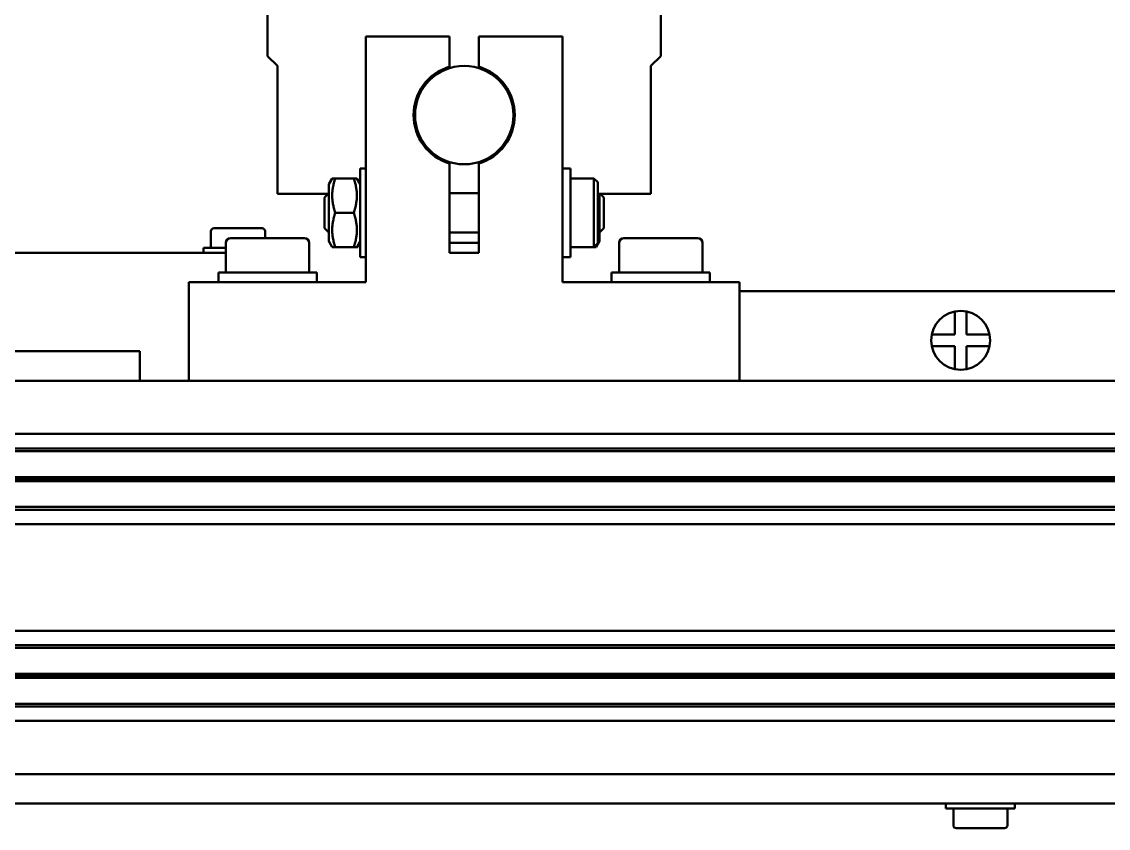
# Model space of a CAD drawing. Header units: millimetres. Extents: x -2015 to 3360, y -4745 to 2376.
# Drawn here: x 2079.9 to 2190.4, y 1445.8 to 1527.8 of the extents above; entities that cross this region are included whole.
import ezdxf

# ---------------------------------------------------------------- set-up
doc = ezdxf.new("R2010")
doc.units = ezdxf.units.MM
doc.header["$LTSCALE"] = 8
doc.layers.add('Visible (ISO)', color=7, linetype='Continuous', lineweight=50)

msp = doc.modelspace()

# ---------------------------------------------------------------- linework, layer by layer
at = {"layer": 'Visible (ISO)'}
for p, q in [((2104.94, 1530.31), (2104.94, 1524.31)), ((2144.94, 1524.31), (2144.94, 1530.31)), ((2114.94, 1526.31), (2114.94, 1501.31)), ((2123.44, 1526.31), (2114.94, 1526.31)), ((2123.44, 1523.23), (2123.44, 1526.31)), ((2126.44, 1526.31), (2126.44, 1523.23)), ((2134.94, 1526.31), (2126.44, 1526.31)), ((2134.94, 1501.31), (2134.94, 1526.31)), ((2104.94, 1524.31), (2105.94, 1523.31)), ((2143.94, 1523.31), (2144.94, 1524.31)), ((2105.94, 1523.31), (2105.94, 1510.31)), ((2143.94, 1510.31), (2143.94, 1523.31)), ((2114.37, 1512.88), (2114.37, 1503.88)), ((2114.37, 1512.88), (2114.94, 1512.88)), ((2123.44, 1504.31), (2123.44, 1513.38)), ((2126.44, 1513.38), (2126.44, 1504.31)), ((2134.94, 1512.88), (2135.74, 1512.88)), ((2135.74, 1512.88), (2135.74, 1503.88)), ((2111.17, 1511.28), (2111.52, 1511.88)), ((2111.52, 1511.88), (2111.83, 1511.88)), ((2113.71, 1511.88), (2111.83, 1511.88)), ((2113.71, 1511.88), (2114.03, 1511.88)), ((2114.37, 1511.28), (2114.03, 1511.88)), ((2138.14, 1511.88), (2135.74, 1511.88)), ((2138.14, 1511.88), (2138.14, 1504.88)), ((2138.54, 1511.48), (2138.14, 1511.88)), ((2111.17, 1511.28), (2111.17, 1505.48)), ((2138.54, 1505.28), (2138.54, 1511.48)), ((2105.94, 1510.31), (2111.1, 1510.31)), ((2110.74, 1509.95), (2111.17, 1510.38)), ((2110.74, 1506.81), (2110.74, 1509.95)), ((2126.44, 1510.38), (2123.44, 1510.38)), ((2138.54, 1510.31), (2143.94, 1510.31)), ((2138.71, 1505.48), (2138.71, 1510.31)), ((2139.14, 1509.95), (2138.79, 1510.31)), ((2139.14, 1509.95), (2139.14, 1506.81)), ((2113.71, 1508.38), (2111.83, 1508.38)), ((2099.19, 1506.51), (2099.19, 1504.81)), ((2099.49, 1506.81), (2104.39, 1506.81)), ((2104.69, 1506.51), (2104.69, 1505.81)), ((2110.74, 1506.81), (2111.17, 1506.38)), ((2126.44, 1506.38), (2123.44, 1506.38)), ((2139.14, 1506.81), (2138.71, 1506.38)), ((2100.69, 1505.31), (2100.69, 1502.31)), ((2101.19, 1505.81), (2108.69, 1505.81)), ((2109.19, 1505.31), (2109.19, 1502.31)), ((2111.17, 1505.48), (2111.52, 1504.88)), ((2114.37, 1505.48), (2114.03, 1504.88)), ((2114.14, 1504.88), (2114.14, 1505.08)), ((2123.44, 1505.31), (2126.44, 1505.31)), ((2138.54, 1505.28), (2138.14, 1504.88)), ((2138.71, 1505.48), (2138.37, 1504.88)), ((2140.69, 1505.31), (2140.69, 1502.31)), ((2141.19, 1505.81), (2148.69, 1505.81)), ((2149.19, 1505.31), (2149.19, 1502.31)), ((2100.69, 1504.31), (1983.94, 1504.31)), ((2100.69, 1504.81), (2098.44, 1504.81)), ((2098.44, 1504.81), (2098.44, 1504.31)), ((2111.83, 1504.88), (2111.52, 1504.88)), ((2113.71, 1504.88), (2111.83, 1504.88)), ((2114.03, 1504.88), (2113.71, 1504.88)), ((2114.03, 1504.88), (2114.14, 1504.88)), ((2126.44, 1504.31), (2123.44, 1504.31)), ((2138.14, 1504.88), (2135.74, 1504.88)), ((2138.37, 1504.88), (2138.14, 1504.88)), ((2114.37, 1503.88), (2114.94, 1503.88)), ((2134.94, 1503.88), (2135.74, 1503.88)), ((2099.94, 1502.31), (2109.94, 1502.31)), ((2099.94, 1501.31), (2099.94, 1502.31)), ((2109.94, 1501.31), (2109.94, 1502.31)), ((2139.94, 1502.31), (2149.94, 1502.31)), ((2139.94, 1501.31), (2139.94, 1502.31)), ((2149.94, 1501.31), (2149.94, 1502.31)), ((2096.94, 1501.31), (2096.94, 1491.31)), ((2114.94, 1501.31), (2096.94, 1501.31)), ((2152.94, 1501.31), (2134.94, 1501.31)), ((2152.94, 1491.31), (2152.94, 1501.31)), ((2152.94, 1500.41), (2205.44, 1500.41)), ((2174.84, 1498.34), (2174.84, 1496.01)), ((2176.04, 1496.01), (2176.04, 1498.34)), ((2174.84, 1496.01), (2172.5, 1496.01)), ((2178.38, 1496.01), (2176.04, 1496.01)), ((1996.94, 1494.31), (2091.94, 1494.31)), ((2091.94, 1494.31), (2091.94, 1491.31)), ((2172.5, 1494.81), (2174.84, 1494.81)), ((2174.84, 1494.81), (2174.84, 1492.47)), ((2176.04, 1492.47), (2176.04, 1494.81)), ((2176.04, 1494.81), (2178.38, 1494.81)), ((1913.44, 1491.31), (2096.94, 1491.31)), ((2096.94, 1491.31), (2152.94, 1491.31)), ((2152.94, 1491.31), (2205.44, 1491.31)), ((1913.44, 1485.89), (2613.44, 1485.89)), ((1913.44, 1484.43), (2613.44, 1484.43)), ((1913.44, 1484.14), (2613.44, 1484.14)), ((1913.44, 1481.51), (2613.44, 1481.51)), ((1913.44, 1481.31), (2613.44, 1481.31)), ((1913.44, 1481.11), (2613.44, 1481.11)), ((1913.44, 1478.47), (2613.44, 1478.47)), ((1913.44, 1478.18), (2613.44, 1478.18)), ((1913.44, 1476.73), (2613.44, 1476.73)), ((1913.44, 1465.89), (2613.44, 1465.89)), ((1913.44, 1464.43), (2613.44, 1464.43)), ((1913.44, 1464.14), (2613.44, 1464.14)), ((1913.44, 1461.51), (2613.44, 1461.51)), ((1913.44, 1461.31), (2613.44, 1461.31)), ((1913.44, 1461.11), (2613.44, 1461.11)), ((1913.44, 1458.47), (2613.44, 1458.47)), ((1913.44, 1458.18), (2613.44, 1458.18)), ((1913.44, 1456.73), (2613.44, 1456.73)), ((1923.44, 1451.31), (2603.44, 1451.31)), ((1923.44, 1448.31), (2603.44, 1448.31)), ((2173.94, 1447.81), (2173.94, 1448.31)), ((2173.94, 1447.81), (2180.94, 1447.81)), ((2174.69, 1446.11), (2174.69, 1447.81)), ((2180.19, 1446.11), (2180.19, 1447.81)), ((2180.94, 1447.81), (2180.94, 1448.31)), ((2179.89, 1445.81), (2174.99, 1445.81))]:
    msp.add_line(p, q, dxfattribs=at)
for centre, radius in [((2124.94, 1518.31), 5), ((2175.44, 1495.41), 3)]:
    msp.add_circle(centre, radius, dxfattribs=at)
for centre, radius, start, end in [((2124.94, 1518.31), 5.15, 106.9335, 253.0665), ((2124.94, 1518.31), 5.15, 286.9335, 73.0665), ((2099.49, 1506.51), 0.3, 90, 180), ((2104.39, 1506.51), 0.3, 0, 90), ((2101.19, 1505.31), 0.5, 90, 180), ((2108.69, 1505.31), 0.5, 0, 90), ((2141.19, 1505.31), 0.5, 90, 180), ((2148.69, 1505.31), 0.5, 0, 90), ((2174.99, 1446.11), 0.3, 180, 270), ((2179.89, 1446.11), 0.3, 270, 0)]:
    msp.add_arc(centre, radius, start, end, dxfattribs=at)
for points in [[(2111.83, 1511.88), (2111.25, 1510.13), (2111.83, 1508.38)], [(2113.71, 1508.38), (2114.3, 1510.13), (2113.71, 1511.88)], [(2111.83, 1508.38), (2111.25, 1506.63), (2111.83, 1504.88)], [(2113.71, 1504.88), (2114.3, 1506.63), (2113.71, 1508.38)]]:
    msp.add_rational_spline(points, [1, 1.15470053838, 1], degree=2, dxfattribs=at)

doc.saveas('drawing.dxf')
